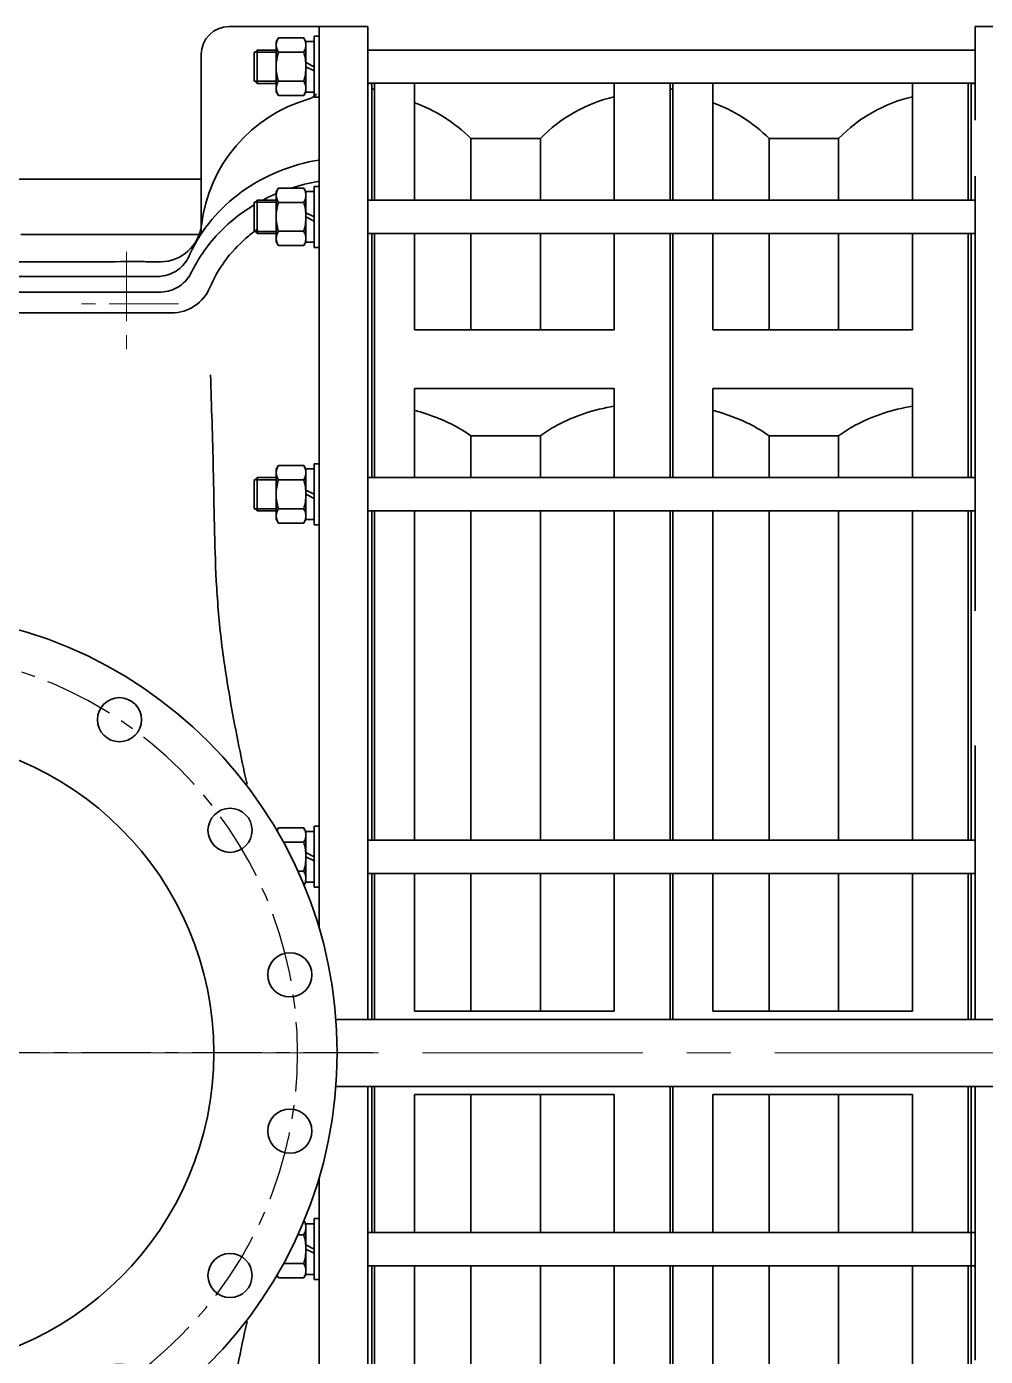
# Model space of a CAD drawing. Header units: inches. Extents: x 62 to 508, y 938 to 1278.
# Drawn here: x 201.28 to 228.49, y 1174.36 to 1212.11 of the extents above; entities that cross this region are included whole.
import ezdxf

# ---------------------------------------------------------------- set-up
doc = ezdxf.new("R2010")
doc.units = ezdxf.units.IN
doc.header["$MEASUREMENT"] = 0
doc.linetypes.add('CENTER', pattern=[2, 1.25, -0.25, 0.25, -0.25])
doc.linetypes.add('点画线', pattern=[16, 10, -2, 2, -2])
doc.layers.add('CL', color=1, linetype='CENTER')
doc.layers.add('中心线层', color=1, linetype='点画线', lineweight=18)
doc.layers.add('粗实线层', color=7, linetype='Continuous', lineweight=35)

# ---------------------------------------------------------------- blocks, each defined once
blk = doc.blocks.new('*U11')
blk.add_circle((0, 0), 3.18)
blk = doc.blocks.new('*U12')
at = {"color": 0, "linetype": 'ByBlock', "lineweight": -2, "transparency": 16777216}
for p, rotation in [((-11.27, 56.68), 89.9999999999999), ((11.27, 56.68), 67.4999999999999), ((-32.1, 48.05), 112.4999999999998), ((32.1, 48.05), 44.99999999999996), ((-48.05, 32.1), 134.9999999999998), ((48.05, 32.1), 22.49999999999998), ((-56.68, 11.27), 157.4999999999998), ((56.68, -11.27), 337.4999999999997), ((-56.68, -11.27), 180), ((-48.05, -32.1), 202.4999999999998), ((48.05, -32.1), 314.9999999999997), ((-32.1, -48.05), 224.9999999999998), ((32.1, -48.05), 292.4999999999997), ((-11.27, -56.68), 247.4999999999997), ((11.27, -56.68), 269.9999999999997)]:
    blk.add_blockref('*U11', p, dxfattribs=dict(at, rotation=rotation))
blk.add_blockref('*U11', (56.68, 11.27), dxfattribs=at)
blk = doc.blocks.new('CF45进气机壳1#-02')
at = {"layer": 'CL', "ltscale": 8}
blk.add_line((-68.64, 0), (68.64, 0), dxfattribs=at)
blk.add_circle((0, 0), 57.79, dxfattribs=at)
at = {"layer": '中心线层'}
for p, q in [((-33.14, 115.5), (-33.14, 100.5)), ((-40.64, 108), (-25.64, 108))]:
    blk.add_line(p, q, dxfattribs=at)
at = {"layer": '粗实线层'}
for p, q in [((-67.9, 148), (-47.9, 148)), ((-67.9, 4.83), (-67.9, 148)), ((-60.9, 17.99), (-60.9, 148)), ((-60.9, 137.81), (-60.9, 146.61)), ((-43.9, 144), (-43.9, 118)), ((-67.9, 139.81), (-68.5, 139.81)), ((-68.5, 139.81), (-68.5, 122.96)), ((-60.9, 116.16), (-60.9, 124.96)), ((-7.9, 126), (-43.9, 126)), ((-68.5, 122.96), (-67.9, 122.96)), ((-67.9, 118.16), (-68.5, 118.16)), ((-68.5, 118.16), (-68.5, 82.96)), ((-17.9, 118), (-43.9, 118)), ((-7.9, 111.96), (-37.45, 111.96)), ((-7.9, 109.7), (-37.81, 109.7)), ((-60.9, 76.16), (-60.9, 84.96)), ((-68.5, 82.96), (-67.9, 82.96)), ((-67.9, 78.16), (-68.5, 78.16)), ((-68.5, 78.16), (-68.5, 30.69)), ((-60.9, 23.89), (-60.9, 32.69)), ((-68.5, 30.69), (-67.9, 30.69)), ((-67.9, 25.89), (-68.5, 25.89)), ((-68.5, 25.89), (-68.5, 4.83)), ((-68.5, 4.83), (-63.32, 4.83)), ((-68.5, -25.89), (-68.5, -4.83)), ((-68.5, -4.83), (-63.32, -4.83)), ((-67.9, -4.83), (-67.9, -148)), ((-60.9, -17.99), (-60.9, -148)), ((-60.9, -32.69), (-60.9, -23.89)), ((-67.9, -25.89), (-68.5, -25.89)), ((-68.5, -78.16), (-68.5, -30.69)), ((-68.5, -30.69), (-67.9, -30.69))]:
    blk.add_line(p, q, dxfattribs=at)
at = {"layer": '粗实线层', "color": 7}
for p, q in [((-60.2, 146.61), (-60.9, 146.61)), ((-60.2, 137.81), (-60.2, 146.61)), ((-59, 145.86), (-60.2, 145.86)), ((-58.68, 146.37), (-59, 145.81)), ((-59, 145.86), (-59, 142.81)), ((-58.68, 146.37), (-55.02, 146.37)), ((-55.02, 146.37), (-54.7, 145.81)), ((-54.7, 145.81), (-54.7, 138.61)), ((-58.68, 144.29), (-55.02, 144.29)), ((-54.7, 144.61), (-51.94, 144.61)), ((-51.94, 144.61), (-51.94, 139.81)), ((-51.54, 144.21), (-51.94, 144.61)), ((-51.54, 144.31), (-51.54, 140.11)), ((-60.2, 142.21), (-59, 142.81)), ((-60.2, 141.61), (-59, 142.21)), ((-59, 142.21), (-59, 142.81)), ((-59, 138.56), (-59, 142.21)), ((-58.68, 140.14), (-55.02, 140.14)), ((-51.54, 140.21), (-51.94, 139.81)), ((-59, 138.56), (-60.2, 138.56)), ((-58.68, 138.06), (-59, 138.61)), ((-55.02, 138.06), (-54.7, 138.61)), ((-54.7, 139.81), (-51.94, 139.81)), ((-54.7, 139.81), (-51.94, 139.81)), ((-60.2, 137.81), (-60.9, 137.81)), ((-58.68, 138.06), (-55.02, 138.06)), ((-60.2, 124.96), (-60.9, 124.96)), ((-60.2, 116.16), (-60.2, 124.96)), ((-58.68, 124.72), (-59, 124.16)), ((-58.68, 124.72), (-55.02, 124.72)), ((-55.02, 124.72), (-54.7, 124.16)), ((-59, 124.21), (-60.2, 124.21)), ((-59, 124.21), (-59, 121.16)), ((-54.7, 124.16), (-54.7, 116.96)), ((-54.7, 122.96), (-51.94, 122.96)), ((-51.94, 122.96), (-51.94, 118.16)), ((-51.54, 122.56), (-51.94, 122.96)), ((-60.2, 120.56), (-59, 121.16)), ((-59, 120.56), (-59, 121.16)), ((-58.68, 122.64), (-55.02, 122.64)), ((-51.54, 122.66), (-51.54, 118.46)), ((-60.2, 119.96), (-59, 120.56)), ((-59, 116.91), (-59, 120.56)), ((-58.68, 118.48), (-55.02, 118.48)), ((-54.7, 118.16), (-51.94, 118.16)), ((-54.7, 118.16), (-51.94, 118.16)), ((-51.54, 118.56), (-51.94, 118.16)), ((-60.2, 116.16), (-60.9, 116.16)), ((-59, 116.91), (-60.2, 116.91)), ((-58.68, 116.41), (-59, 116.96)), ((-58.68, 116.41), (-55.02, 116.41)), ((-55.02, 116.41), (-54.7, 116.96)), ((-60.2, 84.96), (-60.9, 84.96)), ((-60.2, 76.16), (-60.2, 84.96)), ((-58.68, 84.71), (-59, 84.16)), ((-58.68, 84.71), (-55.02, 84.71)), ((-55.02, 84.71), (-54.7, 84.16)), ((-59, 84.21), (-60.2, 84.21)), ((-59, 84.21), (-59, 81.16)), ((-58.68, 82.64), (-55.02, 82.64)), ((-54.7, 84.16), (-54.7, 76.96)), ((-54.7, 82.96), (-51.94, 82.96)), ((-51.94, 82.96), (-51.94, 78.16)), ((-51.54, 82.56), (-51.94, 82.96)), ((-51.54, 82.66), (-51.54, 78.46)), ((-60.2, 80.56), (-59, 81.16)), ((-60.2, 79.96), (-59, 80.56)), ((-59, 80.56), (-59, 81.16)), ((-59, 76.91), (-59, 80.56)), ((-59, 76.91), (-60.2, 76.91)), ((-58.68, 76.4), (-59, 76.96)), ((-58.68, 78.48), (-55.02, 78.48)), ((-55.02, 76.4), (-54.7, 76.96)), ((-54.7, 78.16), (-51.94, 78.16)), ((-54.7, 78.16), (-51.94, 78.16)), ((-51.54, 78.56), (-51.94, 78.16)), ((-60.2, 76.16), (-60.9, 76.16)), ((-58.68, 76.4), (-55.02, 76.4)), ((-60.2, 32.69), (-60.9, 32.69)), ((-60.2, 23.89), (-60.2, 32.69)), ((-59, 31.94), (-60.2, 31.94)), ((-58.68, 32.45), (-59, 31.89)), ((-59, 31.94), (-59, 28.89)), ((-58.68, 32.45), (-55.02, 32.45)), ((-55.02, 32.45), (-54.81, 32.07)), ((-60.2, 28.29), (-59, 28.89)), ((-59, 28.29), (-59, 28.89)), ((-58.68, 30.37), (-55.77, 30.37)), ((-60.2, 27.69), (-59, 28.29)), ((-59, 24.64), (-59, 28.29)), ((-58.68, 26.21), (-57.84, 26.21)), ((-60.2, 23.89), (-60.9, 23.89)), ((-59, 24.64), (-60.2, 24.64)), ((-58.71, 24.19), (-59, 24.69)), ((-60.2, -23.89), (-60.9, -23.89)), ((-60.2, -32.69), (-60.2, -23.89)), ((-59, -24.64), (-60.2, -24.64)), ((-58.71, -24.19), (-59, -24.69)), ((-59, -24.64), (-59, -27.69)), ((-58.68, -26.21), (-57.84, -26.21)), ((-60.2, -28.29), (-59, -27.69)), ((-60.2, -28.89), (-59, -28.29)), ((-59, -28.29), (-59, -27.69)), ((-59, -31.94), (-59, -28.29)), ((-58.68, -30.37), (-55.77, -30.37)), ((-59, -31.94), (-60.2, -31.94)), ((-58.68, -32.45), (-59, -31.89)), ((-58.68, -32.45), (-55.02, -32.45)), ((-55.02, -32.45), (-54.81, -32.07)), ((-60.2, -32.69), (-60.9, -32.69))]:
    blk.add_line(p, q, dxfattribs=at)
at = {"layer": '粗实线层', "color": 3}
for p, q in [((-54.7, 144.31), (-51.54, 144.31)), ((-54.7, 140.11), (-51.54, 140.11)), ((-54.7, 122.66), (-51.54, 122.66)), ((-54.7, 118.46), (-51.54, 118.46)), ((-54.7, 82.66), (-51.54, 82.66)), ((-54.7, 78.46), (-51.54, 78.46))]:
    blk.add_line(p, q, dxfattribs=at)
at = {"layer": '粗实线层'}
for radius in [63.5, 45.72]:
    blk.add_circle((0, 0), radius, dxfattribs=at)
for centre, radius, start, end in [((-47.9, 144), 4, 0, 90), ((-58.89, 139.51), 2.01, 217.1322, 249.511), ((-58.91, 139.48), 1.98, 249.5211, 254.1528), ((-65.36, 116.81), 21.59, 6.7948, 74.1156), ((-65.28, 99.04), 27.02, 80.2004, 80.4837), ((-37.96, 120.07), 6, 186.7948, 269.1763), ((-62.8, 102.55), 22.66, 31.8799, 41.2151), ((-61.57, 106.38), 21.21, 23.4382, 24.8287), ((-61.76, 103.21), 21.42, 25.4638, 31.8495), ((-38.5, 114.29), 4.33, 205.4555, 212.2429), ((-37.45, 117.52), 5.56, 263.1278, 269.9998), ((-39.62, 112.71), 6, 202.8744, 269.9409)]:
    blk.add_arc(centre, radius, start, end, dxfattribs=at)
at = {"layer": '粗实线层', "color": 7}
for points, knots in [([(-59, 145.33), (-59, 145.51), (-58.93, 145.88), (-58.77, 146.21), (-58.68, 146.37)], [0, 0, 0, 0, 552.163095, 1138.316957, 1138.316957, 1138.316957, 1138.316957]), ([(-55.02, 146.37), (-54.93, 146.21), (-54.77, 145.88), (-54.7, 145.51), (-54.7, 145.33)], [0, 0, 0, 0, 577.009009, 1120.556487, 1120.556487, 1120.556487, 1120.556487]), ([(-58.68, 144.29), (-58.77, 144.46), (-58.93, 144.79), (-59, 145.15), (-59, 145.33)], [0, 0, 0, 0, 583.0154, 1132.220955, 1132.220955, 1132.220955, 1132.220955]), ([(-59, 142.21), (-59, 142.57), (-58.94, 143.27), (-58.78, 143.95), (-58.68, 144.29)], [0, 0, 0, 0, 561.412143, 1123.058829, 1123.058829, 1123.058829, 1123.058829]), ([(-54.7, 145.33), (-54.7, 145.15), (-54.77, 144.79), (-54.93, 144.46), (-55.02, 144.29)], [0, 0, 0, 0, 540.56013, 1114.396755, 1114.396755, 1114.396755, 1114.396755]), ([(-55.02, 144.29), (-54.92, 143.95), (-54.76, 143.27), (-54.7, 142.57), (-54.7, 142.21)], [0, 0, 0, 0, 552.863478, 1105.49604, 1105.49604, 1105.49604, 1105.49604]), ([(-58.68, 140.14), (-58.78, 140.47), (-58.94, 141.16), (-59, 141.86), (-59, 142.21)], [0, 0, 0, 0, 555.470682, 1110.709363, 1110.709363, 1110.709363, 1110.709363]), ([(-54.7, 142.21), (-54.7, 141.86), (-54.76, 141.16), (-54.92, 140.47), (-55.02, 140.14)], [0, 0, 0, 0, 546.434055, 1093.096397, 1093.096397, 1093.096397, 1093.096397]), ([(-59, 139.1), (-59, 139.27), (-58.93, 139.64), (-58.77, 139.97), (-58.68, 140.14)], [0, 0, 0, 0, 534.051134, 1100.980068, 1100.980068, 1100.980068, 1100.980068]), ([(-55.02, 140.14), (-54.93, 139.97), (-54.77, 139.64), (-54.7, 139.27), (-54.7, 139.1)], [0, 0, 0, 0, 557.698124, 1083.053728, 1083.053728, 1083.053728, 1083.053728]), ([(-58.68, 138.06), (-58.77, 138.22), (-58.93, 138.55), (-59, 138.92), (-59, 139.1)], [0, 0, 0, 0, 563.7991, 1094.901871, 1094.901871, 1094.901871, 1094.901871]), ([(-54.7, 139.1), (-54.7, 138.92), (-54.77, 138.55), (-54.93, 138.22), (-55.02, 138.06)], [0, 0, 0, 0, 522.374909, 1076.908799, 1076.908799, 1076.908799, 1076.908799]), ([(-59, 123.68), (-59, 123.86), (-58.93, 124.23), (-58.77, 124.56), (-58.68, 124.72)], [0, 0, 0, 0, 489.533161, 1009.201635, 1009.201635, 1009.201635, 1009.201635]), ([(-55.02, 124.72), (-54.93, 124.56), (-54.77, 124.23), (-54.7, 123.86), (-54.7, 123.68)], [0, 0, 0, 0, 510.203283, 990.819189, 990.819189, 990.819189, 990.819189]), ([(-58.68, 122.64), (-58.77, 122.8), (-58.93, 123.14), (-59, 123.5), (-59, 123.68)], [0, 0, 0, 0, 516.566521, 1003.176656, 1003.176656, 1003.176656, 1003.176656]), ([(-54.7, 123.68), (-54.7, 123.5), (-54.77, 123.14), (-54.93, 122.8), (-55.02, 122.64)], [0, 0, 0, 0, 477.657372, 984.71899, 984.71899, 984.71899, 984.71899]), ([(-59, 120.56), (-59, 120.91), (-58.94, 121.62), (-58.78, 122.3), (-58.68, 122.64)], [0, 0, 0, 0, 496.986816, 994.181259, 994.181259, 994.181259, 994.181259]), ([(-55.02, 122.64), (-54.92, 122.3), (-54.76, 121.62), (-54.7, 120.91), (-54.7, 120.56)], [0, 0, 0, 0, 488.10014, 975.996414, 975.996414, 975.996414, 975.996414]), ([(-58.68, 118.48), (-58.78, 118.82), (-58.94, 119.51), (-59, 120.21), (-59, 120.56)], [0, 0, 0, 0, 491.094174, 981.983236, 981.983236, 981.983236, 981.983236]), ([(-54.7, 120.56), (-54.7, 120.21), (-54.76, 119.51), (-54.92, 118.82), (-55.02, 118.48)], [0, 0, 0, 0, 481.767249, 963.73577, 963.73577, 963.73577, 963.73577]), ([(-59, 117.45), (-59, 117.62), (-58.93, 117.99), (-58.77, 118.32), (-58.68, 118.48)], [0, 0, 0, 0, 471.646432, 972.328843, 972.328843, 972.328843, 972.328843]), ([(-58.68, 116.41), (-58.77, 116.57), (-58.93, 116.9), (-59, 117.27), (-59, 117.45)], [0, 0, 0, 0, 497.593436, 966.330001, 966.330001, 966.330001, 966.330001]), ([(-55.02, 118.48), (-54.93, 118.32), (-54.77, 117.99), (-54.7, 117.62), (-54.7, 117.45)], [0, 0, 0, 0, 491.110886, 953.740837, 953.740837, 953.740837, 953.740837]), ([(-54.7, 117.45), (-54.7, 117.27), (-54.77, 116.9), (-54.93, 116.57), (-55.02, 116.41)], [0, 0, 0, 0, 459.681724, 947.662846, 947.662846, 947.662846, 947.662846]), ([(-59, 83.68), (-59, 83.85), (-58.93, 84.22), (-58.77, 84.55), (-58.68, 84.71)], [0, 0, 0, 0, 376.52531, 776.229251, 776.229251, 776.229251, 776.229251]), ([(-55.02, 84.71), (-54.93, 84.55), (-54.77, 84.22), (-54.7, 83.85), (-54.7, 83.68)], [0, 0, 0, 0, 389.420553, 756.258082, 756.258082, 756.258082, 756.258082]), ([(-58.68, 82.64), (-58.77, 82.8), (-58.93, 83.13), (-59, 83.5), (-59, 83.68)], [0, 0, 0, 0, 396.726219, 770.445752, 770.445752, 770.445752, 770.445752]), ([(-59, 80.56), (-59, 80.91), (-58.94, 81.61), (-58.78, 82.3), (-58.68, 82.64)], [0, 0, 0, 0, 380.907397, 761.973926, 761.973926, 761.973926, 761.973926]), ([(-54.7, 83.68), (-54.7, 83.5), (-54.77, 83.13), (-54.93, 82.8), (-55.02, 82.64)], [0, 0, 0, 0, 363.98075, 750.367895, 750.367895, 750.367895, 750.367895]), ([(-55.02, 82.64), (-54.92, 82.3), (-54.76, 81.61), (-54.7, 80.91), (-54.7, 80.56)], [0, 0, 0, 0, 371.178467, 742.201902, 742.201902, 742.201902, 742.201902]), ([(-58.68, 78.48), (-58.78, 78.82), (-58.94, 79.5), (-59, 80.21), (-59, 80.56)], [0, 0, 0, 0, 375.226016, 750.295312, 750.295312, 750.295312, 750.295312]), ([(-54.7, 80.56), (-54.7, 80.21), (-54.76, 79.5), (-54.92, 78.82), (-55.02, 78.48)], [0, 0, 0, 0, 365.136946, 730.426439, 730.426439, 730.426439, 730.426439]), ([(-59, 77.44), (-59, 77.62), (-58.93, 77.98), (-58.77, 78.32), (-58.68, 78.48)], [0, 0, 0, 0, 359.40346, 740.932881, 740.932881, 740.932881, 740.932881]), ([(-58.68, 76.4), (-58.77, 76.56), (-58.93, 76.9), (-59, 77.26), (-59, 77.44)], [0, 0, 0, 0, 378.582305, 735.209536, 735.209536, 735.209536, 735.209536]), ([(-55.02, 78.48), (-54.93, 78.32), (-54.77, 77.98), (-54.7, 77.62), (-54.7, 77.44)], [0, 0, 0, 0, 371.083284, 720.646381, 720.646381, 720.646381, 720.646381]), ([(-54.7, 77.44), (-54.7, 77.26), (-54.77, 76.9), (-54.93, 76.56), (-55.02, 76.4)], [0, 0, 0, 0, 346.732045, 714.809965, 714.809965, 714.809965, 714.809965]), ([(-59, 31.41), (-59, 31.58), (-58.93, 31.95), (-58.77, 32.28), (-58.68, 32.45)], [0, 0, 0, 0, 241.524121, 497.916295, 497.916295, 497.916295, 497.916295]), ([(-58.68, 30.37), (-58.77, 30.53), (-58.93, 30.86), (-59, 31.23), (-59, 31.41)], [0, 0, 0, 0, 253.908706, 493.092906, 493.092906, 493.092906, 493.092906]), ([(-59, 28.29), (-59, 28.64), (-58.94, 29.34), (-58.78, 30.03), (-58.68, 30.37)], [0, 0, 0, 0, 243.170299, 486.442187, 486.442187, 486.442187, 486.442187]), ([(-58.68, 26.21), (-58.78, 26.55), (-58.94, 27.23), (-59, 27.94), (-59, 28.29)], [0, 0, 0, 0, 238.478385, 476.857165, 476.857165, 476.857165, 476.857165]), ([(-59, 25.17), (-59, 25.35), (-58.93, 25.71), (-58.77, 26.05), (-58.68, 26.21)], [0, 0, 0, 0, 227.454919, 468.912651, 468.912651, 468.912651, 468.912651]), ([(-58.71, 24.19), (-58.79, 24.34), (-58.94, 24.65), (-59, 24.99), (-59, 25.17)], [29.879751, 29.879751, 29.879751, 29.879751, 239.092003, 464.318375, 464.318375, 464.318375, 464.318375]), ([(-59, -25.17), (-59, -24.99), (-58.94, -24.65), (-58.79, -24.34), (-58.71, -24.19)], [0, 0, 0, 0, 155.19977, 299.363923, 299.363923, 299.363923, 299.363923]), ([(-58.68, -26.21), (-58.77, -26.05), (-58.93, -25.71), (-59, -25.35), (-59, -25.17)], [0, 0, 0, 0, 164.455207, 319.373436, 319.373436, 319.373436, 319.373436]), ([(-59, -28.29), (-59, -27.94), (-58.94, -27.23), (-58.78, -26.55), (-58.68, -26.21)], [0, 0, 0, 0, 159.795219, 319.657196, 319.657196, 319.657196, 319.657196]), ([(-58.68, -30.37), (-58.78, -30.03), (-58.94, -29.34), (-59, -28.64), (-59, -28.29)], [0, 0, 0, 0, 159.655766, 319.24485, 319.24485, 319.24485, 319.24485]), ([(-59, -31.41), (-59, -31.23), (-58.93, -30.86), (-58.77, -30.53), (-58.68, -30.37)], [0, 0, 0, 0, 154.548726, 318.611938, 318.611938, 318.611938, 318.611938]), ([(-58.68, -32.45), (-58.77, -32.28), (-58.93, -31.95), (-59, -31.58), (-59, -31.41)], [0, 0, 0, 0, 164.171139, 318.821523, 318.821523, 318.821523, 318.821523])]:
    blk.add_open_spline(points, degree=3, knots=knots, dxfattribs=at)
at = {"layer": '粗实线层'}
for points, knots in [([(-42.32, 115.29), (-43.93, 118.78), (-49.3, 125.08), (-56.92, 128.11), (-60.9, 128.76)], [0, 0, 0, 0, 478.242092, 980.346968, 980.346968, 980.346968, 980.346968]), ([(-51.94, 118.74), (-51.37, 118.34), (-48.51, 116.08), (-46.28, 113.06), (-45.15, 110.38)], [0, 0, 0, 0, 176.083093, 919.866382, 919.866382, 919.866382, 919.866382]), ([(-38.11, 112), (-38.97, 112.1), (-40.63, 112.7), (-41.78, 114.07), (-42.11, 114.82)], [0, 0, 0, 0, 442.062423, 861.969947, 861.969947, 861.969947, 861.969947]), ([(36.39, 52.04), (35.96, 54.48), (35.14, 59.9), (33.82, 66.83), (32.12, 74.24), (30.28, 81.44), (27.79, 89.66), (25.19, 95.96), (22.46, 100.79), (19.55, 104.87), (15.59, 108.95), (10.75, 111.94), (6.45, 113.42), (2.45, 114.06), (-2.18, 114.13), (-7.9, 114.1), (-14.67, 114.1), (-21.05, 114.1), (-27.25, 114.1), (-31.9, 114.09), (-35.58, 114.13), (-37.25, 114.06), (-38.04, 114.07)], [125.869979, 125.869979, 125.869979, 125.869979, 447.380937, 836.745139, 1041.507384, 1433.730622, 1801.240193, 2154.612849, 2315.407038, 2520.151493, 2803.825042, 3046.320241, 3251.65138, 3389.986817, 3569.898871, 3851.432854, 4132.676538, 4448.653006, 4679.143619, 4936.68474, 5052.94492, 5155.682029, 5155.682029, 5155.682029, 5155.682029]), ([(-37.81, 109.7), (-38.68, 109.7), (-40.4, 110.09), (-41.72, 111.28), (-42.16, 111.98)], [0, 0, 0, 0, 432.292475, 845.73777, 845.73777, 845.73777, 845.73777]), ([(-2.54, 106.7), (-13.63, 106.7), (-24.72, 106.7), (-35.81, 106.71), (-37.08, 106.71), (-38.36, 106.71), (-39.63, 106.71)], [0, 0, 0, 0, 733.681726, 733.681726, 733.681726, 818.033543, 818.033543, 818.033543, 818.033543]), ([(-50.51, 38.75), (-49.55, 42.92), (-48.18, 49.9), (-46.66, 59.68), (-45.8, 70.64), (-45.72, 83.34), (-45.38, 93.23), (-45.24, 97.77)], [0, 0, 0, 0, 289.90542, 482.123275, 670.989073, 1034.461057, 1342.467639, 1342.467639, 1342.467639, 1342.467639]), ([(-50.51, -38.75), (-49.55, -42.92), (-48.18, -49.9), (-46.66, -59.68), (-45.8, -70.64), (-45.72, -83.34), (-45.38, -93.23), (-45.24, -97.77)], [0, 0, 0, 0, 200.293846, 333.095962, 463.582163, 714.702688, 927.502514, 927.502514, 927.502514, 927.502514])]:
    blk.add_open_spline(points, degree=3, knots=knots, dxfattribs=at)
for points in [[(-56.89, 124.72), (-58.13, 125.12), (-59.4, 125.44), (-60.69, 125.66)], [(-52.73, 122.96), (-53.38, 123.31), (-54.04, 123.62), (-54.72, 123.91)], [(-45.75, 117.48), (-47.4, 119.37), (-49.37, 120.99), (-51.54, 122.29)]]:
    blk.add_open_spline(points, degree=3, dxfattribs=at)
at = {"layer": '粗实线层', "color": 7}
for points in [[(-55.02, 32.45), (-54.95, 32.32), (-54.88, 32.18), (-54.83, 32.04)], [(-54.83, -32.04), (-54.88, -32.18), (-54.95, -32.32), (-55.02, -32.45)]]:
    blk.add_open_spline(points, degree=3, dxfattribs=at)
blk.add_blockref('*U12', (0, 0))
blk = doc.blocks.new('CF45排气机壳1#-03')
at = {"layer": '粗实线层', "color": 7}
for p, q in [((-43.66, 40), (-43.66, 26.49)), ((-31.66, 40), (-43.66, 40)), ((-44.26, 14.96), (-44.26, 31.81)), ((-43.66, 18.43), (-43.66, -44.23)), ((-44.26, -25.04), (-44.26, 10.16)), ((-44.26, -77.31), (-44.26, -29.84)), ((-43.66, -63.69), (-43.66, -103.17)), ((-44.26, -103.17), (-44.26, -82.11)), ((-44.26, -186.16), (-44.26, -112.83)), ((-43.66, -112.83), (-43.66, -152.31))]:
    blk.add_line(p, q, dxfattribs=at)
at = {"layer": '粗实线层'}
for p, q in [((-44.26, 31.81), (-43.66, 31.81)), ((-44.26, 14.96), (-43.66, 14.96)), ((-44.26, 10.16), (-43.66, 10.16)), ((-44.26, -25.04), (-43.66, -25.04)), ((-44.26, -29.84), (-43.66, -29.84)), ((-44.26, -77.31), (-43.66, -77.31)), ((-44.26, -82.11), (-43.66, -82.11)), ((-4.8, -103.17), (-44.26, -103.17)), ((-4.8, -112.83), (-44.26, -112.83)), ((-44.26, -133.89), (-43.66, -133.89)), ((-44.26, -138.69), (-43.66, -138.69))]:
    blk.add_line(p, q, dxfattribs=at)
blk = doc.blocks.new('CF45中间机壳-02')
at = {"layer": '粗实线层'}
for p, q in [((-0.6, 284.43), (44, 284.43)), ((-0.6, 284.43), (44, 284.43)), ((-0.6, 279.63), (44, 279.63)), ((-0.6, 279.63), (44, 279.63)), ((0, 262.78), (0, 279.63)), ((0, 278.81), (0.4, 278.81)), ((0.4, 262.78), (0.4, 279.63)), ((6.16, 262.78), (6.16, 279.63)), ((34.96, 262.78), (34.96, 279.63)), ((43, 262.78), (43, 279.63)), ((14.27, 271.68), (14.27, 262.78)), ((14.27, 271.68), (24.31, 271.68)), ((24.31, 271.68), (24.31, 262.78)), ((-0.6, 262.78), (44, 262.78)), ((-0.6, 262.78), (44, 262.78)), ((-0.6, 257.98), (44, 257.98)), ((-0.6, 257.98), (44, 257.98)), ((0, 222.77), (0, 257.98)), ((0.4, 222.77), (0.4, 257.98)), ((6.16, 244.09), (6.16, 257.98)), ((14.27, 257.98), (14.27, 244.09)), ((24.31, 257.98), (24.31, 244.09)), ((34.96, 244.09), (34.96, 257.98)), ((43, 222.77), (43, 257.98)), ((34.96, 244.09), (6.16, 244.09)), ((6.16, 222.77), (6.16, 235.61)), ((34.96, 235.61), (6.16, 235.61)), ((34.96, 222.77), (34.96, 235.61)), ((14.27, 228.81), (14.27, 222.77)), ((14.27, 228.81), (24.31, 228.81)), ((24.31, 228.81), (24.31, 222.77)), ((44, 222.77), (-0.6, 222.77)), ((44, 222.77), (-0.6, 222.77)), ((44, 217.97), (-0.6, 217.97)), ((0, 170.5), (0, 217.97)), ((0.4, 170.5), (0.4, 217.97)), ((6.16, 170.5), (6.16, 217.97)), ((14.27, 217.97), (14.27, 170.5)), ((24.31, 217.97), (24.31, 170.5)), ((34.96, 170.5), (34.96, 217.97)), ((43, 170.5), (43, 217.97)), ((44, 170.5), (-0.6, 170.5)), ((44, 170.5), (-0.6, 170.5)), ((44, 165.7), (-0.6, 165.7)), ((0, 144.64), (0, 165.7)), ((0.4, 144.64), (0.4, 165.7)), ((6.16, 145.81), (6.16, 165.7)), ((14.27, 165.7), (14.27, 145.81)), ((24.31, 165.7), (24.31, 145.81)), ((34.96, 145.81), (34.96, 165.7)), ((43, 144.64), (43, 165.7)), ((6.16, 145.81), (34.96, 145.81)), ((44, 144.64), (-0.6, 144.64)), ((44, 144.64), (-0.6, 144.64)), ((44, 134.98), (-0.6, 134.98)), ((44, 134.98), (-0.6, 134.98)), ((0, 113.93), (0, 134.98)), ((0.4, 113.93), (0.4, 134.98)), ((43, 113.93), (43, 134.98)), ((6.16, 133.81), (6.16, 113.93)), ((6.16, 133.81), (34.96, 133.81)), ((14.27, 133.81), (14.27, 113.93)), ((24.31, 133.81), (24.31, 113.93)), ((34.96, 133.81), (34.96, 113.93)), ((44, 113.93), (-0.6, 113.93)), ((44, 113.93), (-0.6, 113.93)), ((44, 109.13), (-0.6, 109.13)), ((0, 61.66), (0, 109.13)), ((0.4, 61.66), (0.4, 109.13)), ((6.16, 109.13), (6.16, 61.66)), ((14.27, 109.13), (14.27, 61.66)), ((24.31, 109.13), (24.31, 61.66)), ((34.96, 109.13), (34.96, 61.66)), ((43, 61.66), (43, 109.13))]:
    blk.add_line(p, q, dxfattribs=at)
blk.add_arc((39.8, 256.64), 21.59, 102.9634, 135.866, dxfattribs=at)
blk.add_open_spline([(6.16, 276.84), (9.17, 275.74), (12, 273.94), (14.27, 271.68)], degree=3, dxfattribs=at)
for points, knots in [([(6.16, 232.47), (6.91, 232.27), (9.76, 231.41), (12.47, 230.08), (14.27, 228.81)], [0, 0, 0, 0, 368.209077, 1412.971733, 1412.971733, 1412.971733, 1412.971733]), ([(24.31, 228.81), (25.04, 229.35), (28.31, 231.4), (32.07, 232.59), (34.96, 233.06)], [0, 0, 0, 0, 321.317677, 1355.74148, 1355.74148, 1355.74148, 1355.74148])]:
    blk.add_open_spline(points, degree=3, knots=knots, dxfattribs=at)
blk = doc.blocks.new('L18 blower top view')
at = {"layer": '粗实线层', "xscale": 0.1968436, "yscale": 0.1968436, "zscale": 0.1968436}
for name, p in [('CF45排气机壳1#-03', (58.266, 21.259)), ('CF45中间机壳-02', (32.547, -27.521)), ('CF45中间机壳-02', (41.011, -27.521))]:
    blk.add_blockref(name, p, dxfattribs=at)
at = {"layer": '粗实线层', "xscale": -0.1968436, "yscale": 0.1968436, "zscale": 0.1968436, "rotation": 359.9999999999986}
blk.add_blockref('CF45进气机壳1#-02', (19.066, 0), dxfattribs=at)

msp = doc.modelspace()

# ---------------------------------------------------------------- linework, layer by layer
at = {"lineweight": 5}
msp.add_lwpolyline([(209.218, 1182.979), (175.467, 1182.979)], dxfattribs=at)
at = {"layer": 'CL', "lineweight": 5, "ltscale": 5}
msp.add_lwpolyline([(122.514, 1182.979), (252.597, 1182.979)], dxfattribs=at)

# ---------------------------------------------------------------- next in the draw order: block references
msp.add_blockref('L18 blower top view', (178.529, 1182.979))

doc.saveas('drawing.dxf')
